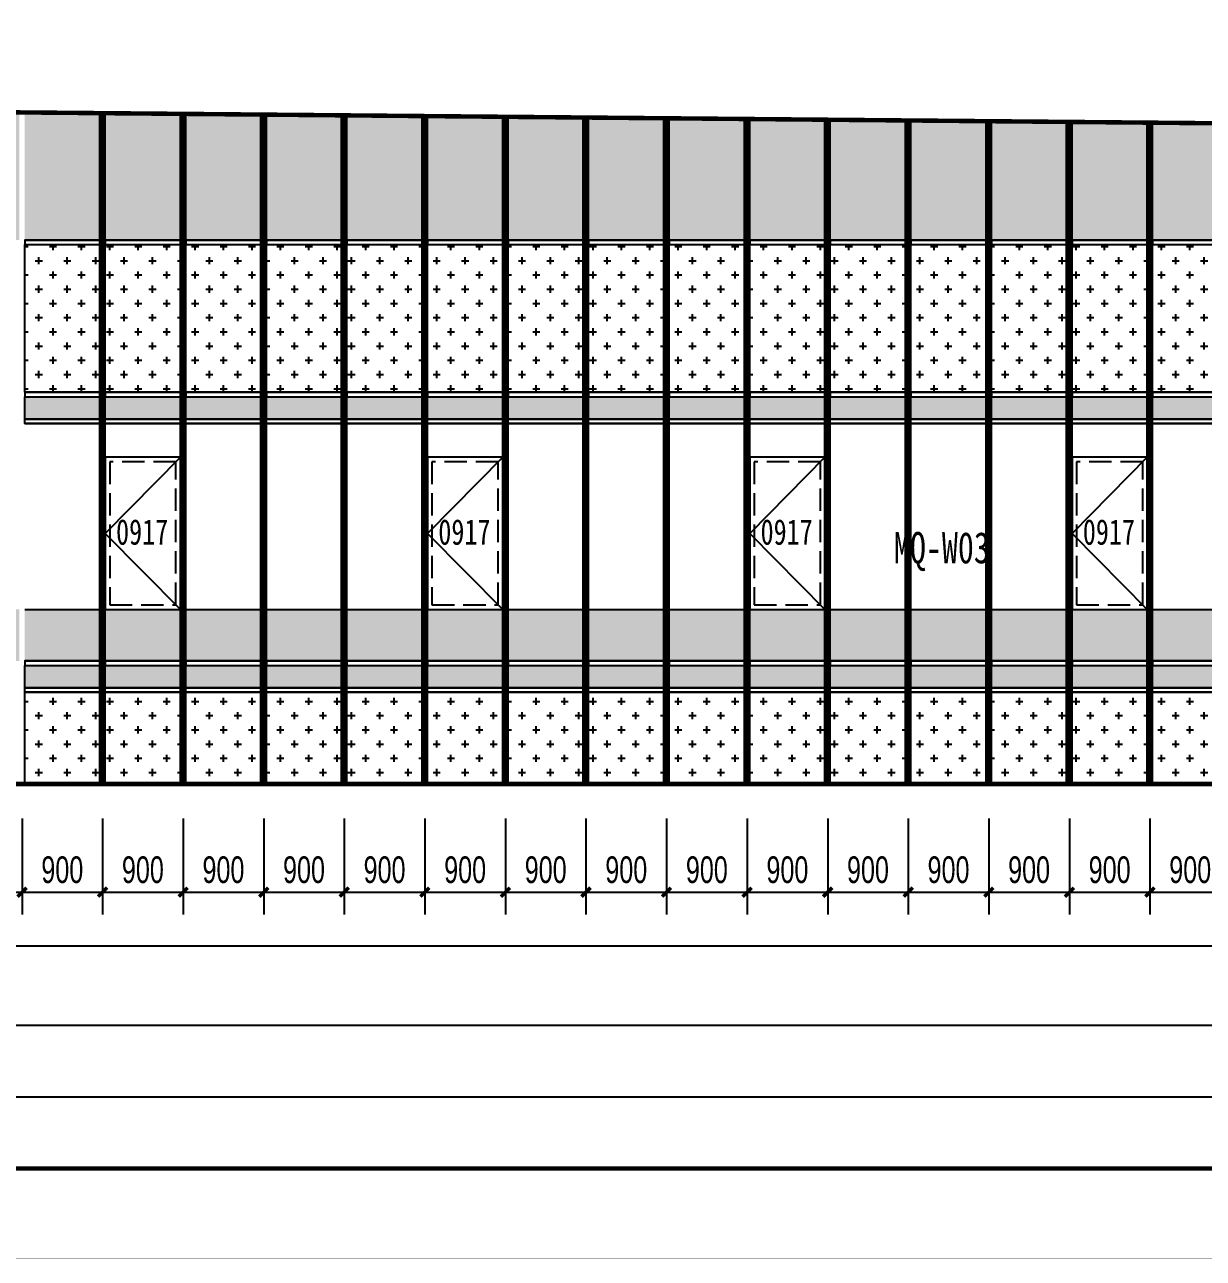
# Model space of a CAD drawing. Extents: x -483182 to 812890, y -390528 to -214858.
# Drawn here: x -384792 to -371626, y -353794 to -340016 of the extents above; entities that cross this region are included whole.
import ezdxf

# ---------------------------------------------------------------- set-up
doc = ezdxf.new("R2010")
doc.units = 0
doc.header["$LTSCALE"] = 1000
doc.header["$MEASUREMENT"] = 0
doc.linetypes.add('DASH', pattern=[0.35, 0.25, -0.1])
for name, color, linetype in [('01-标注_尺寸', 124, 'Continuous'), ('01-标注_符号', 200, 'Continuous'), ('05-填充_156', 156, 'Continuous'), ('05-填充_168', 168, 'Continuous'), ('05-填充_18', 18, 'Continuous'), ('05-填充_天正', 14, 'Continuous'), ('A-0-图名图例', 2, 'Continuous'), ('A-C_幕墙龙骨', 133, 'Continuous'), ('A-C_窗', 140, 'Continuous'), ('E-立面轮廓', 241, 'Continuous')]:
    doc.layers.add(name, color=color, linetype=linetype)
doc.layers.add('04-不打印_辅助线', color=165, linetype='Continuous', plot=False)
doc.styles.add('_TCH_DIM_T3', font='ros.shx', dxfattribs={"width": 0.705882, "bigfont": 'jd.shx'})
doc.styles.get("Standard").update_dxf_attribs({"font": 'STXIHEI_0.TTF', "width": 0.75})
doc.dimstyles.new('_TCH_ARCH&&100', dxfattribs={"dimtxt": 297.5, "dimasz": 100, "dimexe": 250, "dimexo": 300, "dimgap": 100, "dimtad": 1, "dimdec": 0, "dimzin": 0, "dimdsep": 46, "dimtxsty": '_TCH_DIM_T3', "dimblk": 'ARCHTICK', "dimcen": 0.09, "dimclrt": 7, "dimazin": 2, "dimtfac": 1, "dimtdec": 0, "dimtix": 1, "dimtmove": 2, "dimatfit": 3, "dimfxl": 0, "dimtolj": 1, "dimtzin": 0, "dimarcsym": 0})
pattern_1 = [(0, (-32249, 317429.43), (158.75, 158.75), [79.375, -238.125]), (90, (-32209.32, 317389.74), (-158.75, 158.75), [79.375, -238.125])]

# ---------------------------------------------------------------- blocks, each defined once
blk = doc.blocks.new('*U722')
blk.add_lwpolyline([(0, 0), (840, 0), (840, 1700), (0, 1700)], close=True)
blk.add_lwpolyline([(840, 1700), (0, 850), (840, 0)])
at = {"linetype": 'DASH'}
blk.add_lwpolyline([(50, 50), (790, 50), (790, 1650), (50, 1650)], close=True, dxfattribs=at)
at = {"layer": '04-不打印_辅助线', "width": 0.75}
blk.add_text('0917', height=285.4, dxfattribs=at).set_placement((121, 723))
blk = doc.blocks.new('图框-A1')
for points, const_width in [([(0, 0), (841, 0), (841, 594), (0, 594)], 0.05), ([(766, 584), (25, 584), (25, 10), (766, 10)], 0.5)]:
    blk.add_lwpolyline(points, close=True, dxfattribs=dict(const_width=const_width))
blk = doc.blocks.new('yktdujyfkiu36')
at = {"layer": '05-填充_156'}
h = blk.add_hatch(dxfattribs=at)
h.set_pattern_fill('CROSS', color=136, scale=100)
h.set_pattern_definition(pattern_1)
h.paths.add_polyline_path([(0, 5875), (840, 5875), (840, 4225), (0, 4225)])
h = blk.add_hatch(dxfattribs=at)
h.set_pattern_fill('CROSS', color=136, scale=100)
h.set_pattern_definition(pattern_1)
h.paths.add_polyline_path([(0, 875), (840, 875), (840, -150), (0, -150)])
at = {"layer": '05-填充_168'}
h = blk.add_hatch(color=256, dxfattribs=at)
h.dxf.hatch_style = 1
h.paths.add_polyline_path([(0, 4175), (840, 4175), (840, 3925), (0, 3925)])
h = blk.add_hatch(color=256, dxfattribs=at)
h.dxf.hatch_style = 1
h.paths.add_polyline_path([(0, 1175), (840, 1175), (840, 925), (0, 925)])
for points in [[(0, 5925), (840, 5925)], [(0, 5875), (840, 5875)], [(0, 5875), (840, 5875)], [(0, 4225), (840, 4225)], [(0, 4175), (840, 4175)], [(0, 3925), (840, 3925)], [(0, 3875), (840, 3875)], [(0, 1800), (840, 1800)], [(0, 1225), (840, 1225)], [(0, 1175), (840, 1175)], [(0, 925), (840, 925)], [(0, 875), (840, 875)]]:
    blk.add_lwpolyline(points)
for points in [[(0, 5875), (840, 5875), (840, 5925), (0, 5925)], [(0, 5875), (840, 5875), (840, 4225), (0, 4225)], [(0, 4175), (840, 4175), (840, 4225), (0, 4225)], [(0, 4175), (840, 4175), (840, 3925), (0, 3925)], [(840, 3875), (0, 3875), (0, 3925), (840, 3925)], [(0, 1175), (840, 1175), (840, 1225), (0, 1225)], [(0, 1175), (840, 1175), (840, 925), (0, 925)], [(840, 875), (0, 875), (0, 925), (840, 925)], [(0, 875), (840, 875), (840, -150), (0, -150)]]:
    blk.add_lwpolyline(points, close=True)
blk = doc.blocks.new('_ArchTick')
at = {"color": 0, "linetype": 'ByBlock', "const_width": 0.4}
blk.add_lwpolyline([(-0.5, -0.5), (0.5, 0.5)], dxfattribs=at)
blk = doc.blocks.new('*D1100')
at = {"layer": '01-标注_尺寸', "color": 0, "lineweight": -2, "transparency": 16777216}
for p, q in [((-385722, -348881), (-385722, -349955)), ((-384822, -348881), (-384822, -349955)), ((-385722, -349705), (-384822, -349705))]:
    blk.add_line(p, q, dxfattribs=at)
at = {"layer": 'Defpoints', "color": 0, "transparency": 16777216}
for p in [(-385722, -348581), (-384822, -348581), (-384822, -349705)]:
    blk.add_point(p, dxfattribs=at)
at = {"layer": '01-标注_尺寸', "color": 0, "lineweight": -2, "transparency": 16777216, "xscale": 100, "yscale": 100, "zscale": 100, "rotation": 180}
blk.add_blockref('_ArchTick', (-385722, -349705), dxfattribs=at)
at = {"layer": '01-标注_尺寸', "color": 0, "lineweight": -2, "transparency": 16777216, "xscale": 100, "yscale": 100, "zscale": 100}
blk.add_blockref('_ArchTick', (-384822, -349705), dxfattribs=at)
at = {"layer": '01-标注_尺寸', "color": 7, "transparency": 16777216, "insert": (-385272, -349456), "char_height": 297.5, "attachment_point": 5, "style": '_TCH_DIM_T3'}
blk.add_mtext('\\A1;900', dxfattribs=at)
blk = doc.blocks.new('*D1101')
at = {"layer": '01-标注_尺寸', "color": 0, "lineweight": -2, "transparency": 16777216}
for p, q in [((-384822, -348881), (-384822, -349955)), ((-383922, -348881), (-383922, -349955)), ((-384822, -349705), (-383922, -349705))]:
    blk.add_line(p, q, dxfattribs=at)
at = {"layer": 'Defpoints', "color": 0, "transparency": 16777216}
for p in [(-384822, -348581), (-383922, -348581), (-383922, -349705)]:
    blk.add_point(p, dxfattribs=at)
at = {"layer": '01-标注_尺寸', "color": 0, "lineweight": -2, "transparency": 16777216, "xscale": 100, "yscale": 100, "zscale": 100, "rotation": 180}
blk.add_blockref('_ArchTick', (-384822, -349705), dxfattribs=at)
at = {"layer": '01-标注_尺寸', "color": 0, "lineweight": -2, "transparency": 16777216, "xscale": 100, "yscale": 100, "zscale": 100}
blk.add_blockref('_ArchTick', (-383922, -349705), dxfattribs=at)
at = {"layer": '01-标注_尺寸', "color": 7, "transparency": 16777216, "insert": (-384372, -349456), "char_height": 297.5, "attachment_point": 5, "style": '_TCH_DIM_T3'}
blk.add_mtext('\\A1;900', dxfattribs=at)
blk = doc.blocks.new('*D1102')
at = {"layer": '01-标注_尺寸', "color": 0, "lineweight": -2, "transparency": 16777216}
for p, q in [((-383922, -348881), (-383922, -349955)), ((-383022, -348881), (-383022, -349955)), ((-383922, -349705), (-383022, -349705))]:
    blk.add_line(p, q, dxfattribs=at)
at = {"layer": 'Defpoints', "color": 0, "transparency": 16777216}
for p in [(-383922, -348581), (-383022, -348581), (-383022, -349705)]:
    blk.add_point(p, dxfattribs=at)
at = {"layer": '01-标注_尺寸', "color": 0, "lineweight": -2, "transparency": 16777216, "xscale": 100, "yscale": 100, "zscale": 100, "rotation": 180}
blk.add_blockref('_ArchTick', (-383922, -349705), dxfattribs=at)
at = {"layer": '01-标注_尺寸', "color": 0, "lineweight": -2, "transparency": 16777216, "xscale": 100, "yscale": 100, "zscale": 100}
blk.add_blockref('_ArchTick', (-383022, -349705), dxfattribs=at)
at = {"layer": '01-标注_尺寸', "color": 7, "transparency": 16777216, "insert": (-383472, -349456), "char_height": 297.5, "attachment_point": 5, "style": '_TCH_DIM_T3'}
blk.add_mtext('\\A1;900', dxfattribs=at)
blk = doc.blocks.new('*D1103')
at = {"layer": '01-标注_尺寸', "color": 0, "lineweight": -2, "transparency": 16777216}
for p, q in [((-383022, -348881), (-383022, -349955)), ((-382122, -348881), (-382122, -349955)), ((-383022, -349705), (-382122, -349705))]:
    blk.add_line(p, q, dxfattribs=at)
at = {"layer": 'Defpoints', "color": 0, "transparency": 16777216}
for p in [(-383022, -348581), (-382122, -348581), (-382122, -349705)]:
    blk.add_point(p, dxfattribs=at)
at = {"layer": '01-标注_尺寸', "color": 0, "lineweight": -2, "transparency": 16777216, "xscale": 100, "yscale": 100, "zscale": 100, "rotation": 180}
blk.add_blockref('_ArchTick', (-383022, -349705), dxfattribs=at)
at = {"layer": '01-标注_尺寸', "color": 0, "lineweight": -2, "transparency": 16777216, "xscale": 100, "yscale": 100, "zscale": 100}
blk.add_blockref('_ArchTick', (-382122, -349705), dxfattribs=at)
at = {"layer": '01-标注_尺寸', "color": 7, "transparency": 16777216, "insert": (-382572, -349456), "char_height": 297.5, "attachment_point": 5, "style": '_TCH_DIM_T3'}
blk.add_mtext('\\A1;900', dxfattribs=at)
blk = doc.blocks.new('*D1104')
at = {"layer": '01-标注_尺寸', "color": 0, "lineweight": -2, "transparency": 16777216}
for p, q in [((-382122, -348881), (-382122, -349955)), ((-381222, -348881), (-381222, -349955)), ((-382122, -349705), (-381222, -349705))]:
    blk.add_line(p, q, dxfattribs=at)
at = {"layer": 'Defpoints', "color": 0, "transparency": 16777216}
for p in [(-382122, -348581), (-381222, -348581), (-381222, -349705)]:
    blk.add_point(p, dxfattribs=at)
at = {"layer": '01-标注_尺寸', "color": 0, "lineweight": -2, "transparency": 16777216, "xscale": 100, "yscale": 100, "zscale": 100, "rotation": 180}
blk.add_blockref('_ArchTick', (-382122, -349705), dxfattribs=at)
at = {"layer": '01-标注_尺寸', "color": 0, "lineweight": -2, "transparency": 16777216, "xscale": 100, "yscale": 100, "zscale": 100}
blk.add_blockref('_ArchTick', (-381222, -349705), dxfattribs=at)
at = {"layer": '01-标注_尺寸', "color": 7, "transparency": 16777216, "insert": (-381672, -349456), "char_height": 297.5, "attachment_point": 5, "style": '_TCH_DIM_T3'}
blk.add_mtext('\\A1;900', dxfattribs=at)
blk = doc.blocks.new('*D1105')
at = {"layer": '01-标注_尺寸', "color": 0, "lineweight": -2, "transparency": 16777216}
for p, q in [((-381222, -348881), (-381222, -349955)), ((-380322, -348881), (-380322, -349955)), ((-381222, -349705), (-380322, -349705))]:
    blk.add_line(p, q, dxfattribs=at)
at = {"layer": 'Defpoints', "color": 0, "transparency": 16777216}
for p in [(-381222, -348581), (-380322, -348581), (-380322, -349705)]:
    blk.add_point(p, dxfattribs=at)
at = {"layer": '01-标注_尺寸', "color": 0, "lineweight": -2, "transparency": 16777216, "xscale": 100, "yscale": 100, "zscale": 100, "rotation": 180}
blk.add_blockref('_ArchTick', (-381222, -349705), dxfattribs=at)
at = {"layer": '01-标注_尺寸', "color": 0, "lineweight": -2, "transparency": 16777216, "xscale": 100, "yscale": 100, "zscale": 100}
blk.add_blockref('_ArchTick', (-380322, -349705), dxfattribs=at)
at = {"layer": '01-标注_尺寸', "color": 7, "transparency": 16777216, "insert": (-380772, -349456), "char_height": 297.5, "attachment_point": 5, "style": '_TCH_DIM_T3'}
blk.add_mtext('\\A1;900', dxfattribs=at)
blk = doc.blocks.new('*D1106')
at = {"layer": '01-标注_尺寸', "color": 0, "lineweight": -2, "transparency": 16777216}
for p, q in [((-380322, -348881), (-380322, -349955)), ((-379422, -348881), (-379422, -349955)), ((-380322, -349705), (-379422, -349705))]:
    blk.add_line(p, q, dxfattribs=at)
at = {"layer": 'Defpoints', "color": 0, "transparency": 16777216}
for p in [(-380322, -348581), (-379422, -348581), (-379422, -349705)]:
    blk.add_point(p, dxfattribs=at)
at = {"layer": '01-标注_尺寸', "color": 0, "lineweight": -2, "transparency": 16777216, "xscale": 100, "yscale": 100, "zscale": 100, "rotation": 180}
blk.add_blockref('_ArchTick', (-380322, -349705), dxfattribs=at)
at = {"layer": '01-标注_尺寸', "color": 0, "lineweight": -2, "transparency": 16777216, "xscale": 100, "yscale": 100, "zscale": 100}
blk.add_blockref('_ArchTick', (-379422, -349705), dxfattribs=at)
at = {"layer": '01-标注_尺寸', "color": 7, "transparency": 16777216, "insert": (-379872, -349456), "char_height": 297.5, "attachment_point": 5, "style": '_TCH_DIM_T3'}
blk.add_mtext('\\A1;900', dxfattribs=at)
blk = doc.blocks.new('*D1107')
at = {"layer": '01-标注_尺寸', "color": 0, "lineweight": -2, "transparency": 16777216}
for p, q in [((-379422, -348881), (-379422, -349955)), ((-378522, -348881), (-378522, -349955)), ((-379422, -349705), (-378522, -349705))]:
    blk.add_line(p, q, dxfattribs=at)
at = {"layer": 'Defpoints', "color": 0, "transparency": 16777216}
for p in [(-379422, -348581), (-378522, -348581), (-378522, -349705)]:
    blk.add_point(p, dxfattribs=at)
at = {"layer": '01-标注_尺寸', "color": 0, "lineweight": -2, "transparency": 16777216, "xscale": 100, "yscale": 100, "zscale": 100, "rotation": 180}
blk.add_blockref('_ArchTick', (-379422, -349705), dxfattribs=at)
at = {"layer": '01-标注_尺寸', "color": 0, "lineweight": -2, "transparency": 16777216, "xscale": 100, "yscale": 100, "zscale": 100}
blk.add_blockref('_ArchTick', (-378522, -349705), dxfattribs=at)
at = {"layer": '01-标注_尺寸', "color": 7, "transparency": 16777216, "insert": (-378972, -349456), "char_height": 297.5, "attachment_point": 5, "style": '_TCH_DIM_T3'}
blk.add_mtext('\\A1;900', dxfattribs=at)
blk = doc.blocks.new('*D1108')
at = {"layer": '01-标注_尺寸', "color": 0, "lineweight": -2, "transparency": 16777216}
for p, q in [((-378522, -348881), (-378522, -349955)), ((-377622, -348881), (-377622, -349955)), ((-378522, -349705), (-377622, -349705))]:
    blk.add_line(p, q, dxfattribs=at)
at = {"layer": 'Defpoints', "color": 0, "transparency": 16777216}
for p in [(-378522, -348581), (-377622, -348581), (-377622, -349705)]:
    blk.add_point(p, dxfattribs=at)
at = {"layer": '01-标注_尺寸', "color": 0, "lineweight": -2, "transparency": 16777216, "xscale": 100, "yscale": 100, "zscale": 100, "rotation": 180}
blk.add_blockref('_ArchTick', (-378522, -349705), dxfattribs=at)
at = {"layer": '01-标注_尺寸', "color": 0, "lineweight": -2, "transparency": 16777216, "xscale": 100, "yscale": 100, "zscale": 100}
blk.add_blockref('_ArchTick', (-377622, -349705), dxfattribs=at)
at = {"layer": '01-标注_尺寸', "color": 7, "transparency": 16777216, "insert": (-378072, -349456), "char_height": 297.5, "attachment_point": 5, "style": '_TCH_DIM_T3'}
blk.add_mtext('\\A1;900', dxfattribs=at)
blk = doc.blocks.new('*D1109')
at = {"layer": '01-标注_尺寸', "color": 0, "lineweight": -2, "transparency": 16777216}
for p, q in [((-377622, -348881), (-377622, -349955)), ((-376722, -348881), (-376722, -349955)), ((-377622, -349705), (-376722, -349705))]:
    blk.add_line(p, q, dxfattribs=at)
at = {"layer": 'Defpoints', "color": 0, "transparency": 16777216}
for p in [(-377622, -348581), (-376722, -348581), (-376722, -349705)]:
    blk.add_point(p, dxfattribs=at)
at = {"layer": '01-标注_尺寸', "color": 0, "lineweight": -2, "transparency": 16777216, "xscale": 100, "yscale": 100, "zscale": 100, "rotation": 180}
blk.add_blockref('_ArchTick', (-377622, -349705), dxfattribs=at)
at = {"layer": '01-标注_尺寸', "color": 0, "lineweight": -2, "transparency": 16777216, "xscale": 100, "yscale": 100, "zscale": 100}
blk.add_blockref('_ArchTick', (-376722, -349705), dxfattribs=at)
at = {"layer": '01-标注_尺寸', "color": 7, "transparency": 16777216, "insert": (-377172, -349456), "char_height": 297.5, "attachment_point": 5, "style": '_TCH_DIM_T3'}
blk.add_mtext('\\A1;900', dxfattribs=at)
blk = doc.blocks.new('*D1110')
at = {"layer": '01-标注_尺寸', "color": 0, "lineweight": -2, "transparency": 16777216}
for p, q in [((-376722, -348881), (-376722, -349955)), ((-375822, -348881), (-375822, -349955)), ((-376722, -349705), (-375822, -349705))]:
    blk.add_line(p, q, dxfattribs=at)
at = {"layer": 'Defpoints', "color": 0, "transparency": 16777216}
for p in [(-376722, -348581), (-375822, -348581), (-375822, -349705)]:
    blk.add_point(p, dxfattribs=at)
at = {"layer": '01-标注_尺寸', "color": 0, "lineweight": -2, "transparency": 16777216, "xscale": 100, "yscale": 100, "zscale": 100, "rotation": 180}
blk.add_blockref('_ArchTick', (-376722, -349705), dxfattribs=at)
at = {"layer": '01-标注_尺寸', "color": 0, "lineweight": -2, "transparency": 16777216, "xscale": 100, "yscale": 100, "zscale": 100}
blk.add_blockref('_ArchTick', (-375822, -349705), dxfattribs=at)
at = {"layer": '01-标注_尺寸', "color": 7, "transparency": 16777216, "insert": (-376272, -349456), "char_height": 297.5, "attachment_point": 5, "style": '_TCH_DIM_T3'}
blk.add_mtext('\\A1;900', dxfattribs=at)
blk = doc.blocks.new('*D1111')
at = {"layer": '01-标注_尺寸', "color": 0, "lineweight": -2, "transparency": 16777216}
for p, q in [((-375822, -348881), (-375822, -349955)), ((-374922, -348881), (-374922, -349955)), ((-375822, -349705), (-374922, -349705))]:
    blk.add_line(p, q, dxfattribs=at)
at = {"layer": 'Defpoints', "color": 0, "transparency": 16777216}
for p in [(-375822, -348581), (-374922, -348581), (-374922, -349705)]:
    blk.add_point(p, dxfattribs=at)
at = {"layer": '01-标注_尺寸', "color": 0, "lineweight": -2, "transparency": 16777216, "xscale": 100, "yscale": 100, "zscale": 100, "rotation": 180}
blk.add_blockref('_ArchTick', (-375822, -349705), dxfattribs=at)
at = {"layer": '01-标注_尺寸', "color": 0, "lineweight": -2, "transparency": 16777216, "xscale": 100, "yscale": 100, "zscale": 100}
blk.add_blockref('_ArchTick', (-374922, -349705), dxfattribs=at)
at = {"layer": '01-标注_尺寸', "color": 7, "transparency": 16777216, "insert": (-375372, -349456), "char_height": 297.5, "attachment_point": 5, "style": '_TCH_DIM_T3'}
blk.add_mtext('\\A1;900', dxfattribs=at)
blk = doc.blocks.new('*D1112')
at = {"layer": '01-标注_尺寸', "color": 0, "lineweight": -2, "transparency": 16777216}
for p, q in [((-374922, -348881), (-374922, -349955)), ((-374022, -348881), (-374022, -349955)), ((-374922, -349705), (-374022, -349705))]:
    blk.add_line(p, q, dxfattribs=at)
at = {"layer": 'Defpoints', "color": 0, "transparency": 16777216}
for p in [(-374922, -348581), (-374022, -348581), (-374022, -349705)]:
    blk.add_point(p, dxfattribs=at)
at = {"layer": '01-标注_尺寸', "color": 0, "lineweight": -2, "transparency": 16777216, "xscale": 100, "yscale": 100, "zscale": 100, "rotation": 180}
blk.add_blockref('_ArchTick', (-374922, -349705), dxfattribs=at)
at = {"layer": '01-标注_尺寸', "color": 0, "lineweight": -2, "transparency": 16777216, "xscale": 100, "yscale": 100, "zscale": 100}
blk.add_blockref('_ArchTick', (-374022, -349705), dxfattribs=at)
at = {"layer": '01-标注_尺寸', "color": 7, "transparency": 16777216, "insert": (-374472, -349456), "char_height": 297.5, "attachment_point": 5, "style": '_TCH_DIM_T3'}
blk.add_mtext('\\A1;900', dxfattribs=at)
blk = doc.blocks.new('*D1113')
at = {"layer": '01-标注_尺寸', "color": 0, "lineweight": -2, "transparency": 16777216}
for p, q in [((-374022, -348881), (-374022, -349955)), ((-373122, -348881), (-373122, -349955)), ((-374022, -349705), (-373122, -349705))]:
    blk.add_line(p, q, dxfattribs=at)
at = {"layer": 'Defpoints', "color": 0, "transparency": 16777216}
for p in [(-374022, -348581), (-373122, -348581), (-373122, -349705)]:
    blk.add_point(p, dxfattribs=at)
at = {"layer": '01-标注_尺寸', "color": 0, "lineweight": -2, "transparency": 16777216, "xscale": 100, "yscale": 100, "zscale": 100, "rotation": 180}
blk.add_blockref('_ArchTick', (-374022, -349705), dxfattribs=at)
at = {"layer": '01-标注_尺寸', "color": 0, "lineweight": -2, "transparency": 16777216, "xscale": 100, "yscale": 100, "zscale": 100}
blk.add_blockref('_ArchTick', (-373122, -349705), dxfattribs=at)
at = {"layer": '01-标注_尺寸', "color": 7, "transparency": 16777216, "insert": (-373572, -349456), "char_height": 297.5, "attachment_point": 5, "style": '_TCH_DIM_T3'}
blk.add_mtext('\\A1;900', dxfattribs=at)
blk = doc.blocks.new('*D1114')
at = {"layer": '01-标注_尺寸', "color": 0, "lineweight": -2, "transparency": 16777216}
for p, q in [((-373122, -348881), (-373122, -349955)), ((-372222, -348881), (-372222, -349955)), ((-373122, -349705), (-372222, -349705))]:
    blk.add_line(p, q, dxfattribs=at)
at = {"layer": 'Defpoints', "color": 0, "transparency": 16777216}
for p in [(-373122, -348581), (-372222, -348581), (-372222, -349705)]:
    blk.add_point(p, dxfattribs=at)
at = {"layer": '01-标注_尺寸', "color": 0, "lineweight": -2, "transparency": 16777216, "xscale": 100, "yscale": 100, "zscale": 100, "rotation": 180}
blk.add_blockref('_ArchTick', (-373122, -349705), dxfattribs=at)
at = {"layer": '01-标注_尺寸', "color": 0, "lineweight": -2, "transparency": 16777216, "xscale": 100, "yscale": 100, "zscale": 100}
blk.add_blockref('_ArchTick', (-372222, -349705), dxfattribs=at)
at = {"layer": '01-标注_尺寸', "color": 7, "transparency": 16777216, "insert": (-372672, -349456), "char_height": 297.5, "attachment_point": 5, "style": '_TCH_DIM_T3'}
blk.add_mtext('\\A1;900', dxfattribs=at)
blk = doc.blocks.new('*D1115')
at = {"layer": '01-标注_尺寸', "color": 0, "lineweight": -2, "transparency": 16777216}
for p, q in [((-372222, -348881), (-372222, -349955)), ((-371322, -348881), (-371322, -349955)), ((-372222, -349705), (-371322, -349705))]:
    blk.add_line(p, q, dxfattribs=at)
at = {"layer": 'Defpoints', "color": 0, "transparency": 16777216}
for p in [(-372222, -348581), (-371322, -348581), (-371322, -349705)]:
    blk.add_point(p, dxfattribs=at)
at = {"layer": '01-标注_尺寸', "color": 0, "lineweight": -2, "transparency": 16777216, "xscale": 100, "yscale": 100, "zscale": 100, "rotation": 180}
blk.add_blockref('_ArchTick', (-372222, -349705), dxfattribs=at)
at = {"layer": '01-标注_尺寸', "color": 0, "lineweight": -2, "transparency": 16777216, "xscale": 100, "yscale": 100, "zscale": 100}
blk.add_blockref('_ArchTick', (-371322, -349705), dxfattribs=at)
at = {"layer": '01-标注_尺寸', "color": 7, "transparency": 16777216, "insert": (-371772, -349456), "char_height": 297.5, "attachment_point": 5, "style": '_TCH_DIM_T3'}
blk.add_mtext('\\A1;900', dxfattribs=at)
blk = doc.blocks.new('*D1157')
at = {"layer": '01-标注_尺寸', "color": 0, "lineweight": -2, "transparency": 16777216}
for p, q in [((-390200, -349229), (-390200, -350555)), ((-346141, -349229), (-346141, -350555)), ((-390200, -350305), (-346141, -350305))]:
    blk.add_line(p, q, dxfattribs=at)
at = {"layer": 'Defpoints', "color": 0, "transparency": 16777216}
for p in [(-390200, -348929), (-346141, -348929), (-346141, -350305)]:
    blk.add_point(p, dxfattribs=at)
at = {"layer": '01-标注_尺寸', "color": 0, "lineweight": -2, "transparency": 16777216, "xscale": 100, "yscale": 100, "zscale": 100, "rotation": 180}
blk.add_blockref('_ArchTick', (-390200, -350305), dxfattribs=at)
at = {"layer": '01-标注_尺寸', "color": 0, "lineweight": -2, "transparency": 16777216, "xscale": 100, "yscale": 100, "zscale": 100}
blk.add_blockref('_ArchTick', (-346141, -350305), dxfattribs=at)
at = {"layer": '01-标注_尺寸', "color": 7, "transparency": 16777216, "insert": (-368170, -350056), "char_height": 297.5, "attachment_point": 5, "style": '_TCH_DIM_T3'}
blk.add_mtext('\\A1;44059', dxfattribs=at)

msp = doc.modelspace()

# ---------------------------------------------------------------- hatches: boundary and pattern name
at = {"layer": '05-填充_天正'}
h = msp.add_hatch(dxfattribs=at)
h.set_pattern_fill('AR-CONC', color=256, scale=200)
h.set_pattern_definition([(50, (0, 0), (364.36934, -31.87817), [38.1, -419.1]), (355, (0, 0), (-70.48565, 382.11329), [30.48, -335.28]), (100.451, (30.36, -2.66), (293.885, 350.23338), [32.38, -356.18]), (46.1842, (0, 101.6), (542.1581, -84.08466), [57.15, -628.65]), (96.6356, (45.2, 94.6), (474.80847, 494.8511), [48.57, -534.27]), (351.184, (0, 101.6), (474.8092, 494.85024), [45.72, -502.92]), (21, (50.8, 76.2), (303.22976, -204.53104), [38.1, -419.1]), (326, (50.8, 76.2), (123.60406, 368.37593), [30.48, -335.28]), (71.4514, (76.07, 59.16), (426.83298, 163.84572), [32.38, -356.18]), (37.5, (0, 0), (6.177207, 169.110078), [0, -331.216, 0, -340.36, 0, -336.55]), (7.5, (0, 0), (133.639325, 200.36115), [0, -194.056, 0, -323.596, 0, -128.27]), (327.5, (-113.28, 0), (271.18119, -11.457488), [0, -127, 0, -396.24, 0, -525.78]), (317.5, (-164.08, 0), (296.25836, 50.85298), [0, -165.1, 0, -263.144, 0, -373.38])])
h.paths.add_polyline_path([(-389352.5, -342422.4), (-389352.5, -340955.1), (-390199.9, -340947.4), (-390199.9, -342422.4)])
h.paths.add_polyline_path([(-388452.5, -342422.4), (-388452.5, -340963.3), (-389292.5, -340955.7), (-389292.5, -342422.4)])
h.paths.add_polyline_path([(-387552.5, -342422.4), (-387552.5, -340971.5), (-388392.5, -340963.8), (-388392.5, -342422.4)])
h.paths.add_polyline_path([(-386652.5, -342422.4), (-386652.5, -340979.6), (-387492.5, -340972), (-387492.5, -342422.4)])
h.paths.add_polyline_path([(-386592.5, -342422.4), (-385752.5, -342422.4), (-385752.5, -340987.8), (-386592.5, -340980.2)])
h.paths.add_polyline_path([(-384852.5, -342422.4), (-384852.5, -340996), (-385692.5, -340988.4), (-385692.5, -342422.4)])
h.paths.add_polyline_path([(-383952.5, -342422.4), (-383952.5, -341004.1), (-384792.5, -340996.5), (-384792.5, -342422.4)])
h.paths.add_polyline_path([(-383052.5, -342422.4), (-383052.5, -341012.3), (-383892.5, -341004.7), (-383892.5, -342422.4)])
h.paths.add_polyline_path([(-382152.5, -342422.4), (-382152.5, -341020.5), (-382992.5, -341012.9), (-382992.5, -342422.4)])
h.paths.add_polyline_path([(-381252.5, -342422.4), (-381252.5, -341028.7), (-382092.5, -341021), (-382092.5, -342422.4)])
h.paths.add_polyline_path([(-380352.5, -342422.4), (-380352.5, -341036.8), (-381192.5, -341029.2), (-381192.5, -342422.4)])
h.paths.add_polyline_path([(-379452.5, -342422.4), (-379452.5, -341045), (-380292.5, -341037.4), (-380292.5, -342422.4)])
h.paths.add_polyline_path([(-378552.5, -342422.4), (-378552.5, -341053.2), (-379392.5, -341045.5), (-379392.5, -342422.4)])
h.paths.add_polyline_path([(-377652.5, -342422.4), (-377652.5, -341061.3), (-378492.5, -341053.7), (-378492.5, -342422.4)])
h.paths.add_polyline_path([(-376752.5, -342422.4), (-376752.5, -341069.5), (-377592.5, -341061.9), (-377592.5, -342422.4)])
h.paths.add_polyline_path([(-375852.5, -342422.4), (-375852.5, -341077.7), (-376692.5, -341070.1), (-376692.5, -342422.4)])
h.paths.add_polyline_path([(-374952.5, -342422.4), (-374952.5, -341085.9), (-375792.5, -341078.2), (-375792.5, -342422.4)])
h.paths.add_polyline_path([(-374052.5, -342422.4), (-374052.5, -341094), (-374892.5, -341086.4), (-374892.5, -342422.4)])
h.paths.add_polyline_path([(-373152.5, -342422.4), (-373152.5, -341102.2), (-373992.5, -341094.6), (-373992.5, -342422.4)])
h.paths.add_polyline_path([(-372252.5, -342422.4), (-372252.5, -341110.4), (-373092.5, -341102.7), (-373092.5, -342422.4)])
h.paths.add_polyline_path([(-371352.5, -342422.4), (-371352.5, -341118.5), (-372192.5, -341110.9), (-372192.5, -342422.4)])
h.paths.add_polyline_path([(-370452.5, -342422.4), (-370452.5, -341126.7), (-371292.5, -341119.1), (-371292.5, -342422.4)])
h.paths.add_polyline_path([(-369552.5, -342422.4), (-369552.5, -341134.9), (-370392.5, -341127.3), (-370392.5, -342422.4)])
h.paths.add_polyline_path([(-368652.5, -342422.4), (-368652.5, -341143.1), (-369492.5, -341135.4), (-369492.5, -342422.4)])
h.paths.add_polyline_path([(-367752.5, -341151.2), (-368592.5, -341143.6), (-368592.5, -342422.4), (-367752.5, -342422.4)])
h.paths.add_polyline_path([(-366852.5, -341159.4), (-367692.5, -341151.8), (-367692.5, -342422.4), (-366852.5, -342422.4)])
h.paths.add_polyline_path([(-365952.5, -342422.4), (-365952.5, -341167.6), (-366792.5, -341159.9), (-366792.5, -342422.4)])
h.paths.add_polyline_path([(-365052.5, -342422.4), (-365052.5, -341175.7), (-365892.5, -341168.1), (-365892.5, -342422.4)])
h.paths.add_polyline_path([(-364152.5, -342422.4), (-364152.5, -341183.9), (-364992.5, -341176.3), (-364992.5, -342422.4)])
h.paths.add_polyline_path([(-363252.5, -342422.4), (-363252.5, -341192.1), (-364092.5, -341184.5), (-364092.5, -342422.4)])
h.paths.add_polyline_path([(-362352.5, -342422.4), (-362352.5, -341200.2), (-363192.5, -341192.6), (-363192.5, -342422.4)])
h.paths.add_polyline_path([(-361452.5, -342422.4), (-361452.5, -341208.4), (-362292.5, -341200.8), (-362292.5, -342422.4)])
h.paths.add_polyline_path([(-360552.5, -342422.4), (-360552.5, -341216.6), (-361392.5, -341209), (-361392.5, -342422.4)])
h.paths.add_polyline_path([(-359652.5, -342422.4), (-359652.5, -341224.8), (-360492.5, -341217.1), (-360492.5, -342422.4)])
h.paths.add_polyline_path([(-358752.5, -342422.4), (-358752.5, -341232.9), (-359592.5, -341225.3), (-359592.5, -342422.4)])
h.paths.add_polyline_path([(-357852.5, -342422.4), (-357852.5, -341241.1), (-358692.5, -341233.5), (-358692.5, -342422.4)])
h.paths.add_polyline_path([(-356952.5, -341249.3), (-357792.5, -341241.6), (-357792.5, -342422.4), (-356952.5, -342422.4)])
h.paths.add_polyline_path([(-356052.5, -342422.4), (-356052.5, -341257.4), (-356892.5, -341249.8), (-356892.5, -342422.4)])
h.paths.add_polyline_path([(-355152.5, -342422.4), (-355152.5, -341265.6), (-355992.5, -341258), (-355992.5, -342422.4)])
h.paths.add_polyline_path([(-354252.5, -342422.4), (-354252.5, -341273.8), (-355092.5, -341266.2), (-355092.5, -342422.4)])
h.paths.add_polyline_path([(-353352.5, -342422.4), (-353352.5, -341282), (-354192.5, -341274.3), (-354192.5, -342422.4)])
h.paths.add_polyline_path([(-352452.5, -342422.4), (-352452.5, -341290.1), (-353292.5, -341282.5), (-353292.5, -342422.4)])
h.paths.add_polyline_path([(-351552.5, -342422.4), (-351552.5, -341298.3), (-352392.5, -341290.7), (-352392.5, -342422.4)])
h.paths.add_polyline_path([(-350652.5, -342422.4), (-350652.5, -341306.5), (-351492.5, -341298.8), (-351492.5, -342422.4)])
h.paths.add_polyline_path([(-349752.5, -342422.4), (-349752.5, -341314.6), (-350592.5, -341307), (-350592.5, -342422.4)])
h.paths.add_polyline_path([(-348852.5, -342422.4), (-348852.5, -341322.8), (-349692.5, -341315.2), (-349692.5, -342422.4)])
h.paths.add_polyline_path([(-347952.5, -342422.4), (-347952.5, -341331), (-348792.5, -341323.4), (-348792.5, -342422.4)])
h.paths.add_polyline_path([(-347052.5, -342422.4), (-347052.5, -341339.2), (-347892.5, -341331.5), (-347892.5, -342422.4)])
h.paths.add_polyline_path([(-346140.9, -342422.4), (-346140.9, -341347.4), (-346992.5, -341339.7), (-346992.5, -342422.4)])
h = msp.add_hatch(dxfattribs=at)
h.set_pattern_fill('AR-CONC', color=256, scale=200)
h.set_pattern_definition([(50, (312141, -30918), (364.36934, -31.87817), [38.1, -419.1]), (355, (312141, -30918), (-70.48565, 382.11329), [30.48, -335.28]), (100.451, (312171.36, -30920.66), (293.885, 350.23338), [32.38, -356.18]), (46.1842, (312141, -30816.4), (542.15808, -84.08466), [57.15, -628.65]), (96.6356, (312186.2, -30823.4), (474.80847, 494.8511), [48.57, -534.27]), (351.184, (312141, -30816.4), (474.8092, 494.85024), [45.72, -502.92]), (21, (312191.8, -30841.8), (303.22976, -204.53104), [38.1, -419.1]), (326, (312191.8, -30841.8), (123.60406, 368.37593), [30.48, -335.28]), (71.4514, (312217.07, -30858.84), (426.83298, 163.84572), [32.38, -356.18]), (37.5, (312141, -30918), (6.177207, 169.110078), [0, -331.216, 0, -340.36, 0, -336.55]), (7.5, (312141, -30918), (133.639325, 200.36115), [0, -194.056, 0, -323.596, 0, -128.27]), (327.5, (312027.72, -30918), (271.18119, -11.457488), [0, -127, 0, -396.24, 0, -525.78]), (317.5, (311976.92, -30918), (296.25836, 50.85298), [0, -165.1, 0, -263.144, 0, -373.38])])
h.paths.add_polyline_path([(-346140.9, -346547.4), (-346992.5, -346547.4), (-346992.5, -347122.4), (-346140.9, -347122.4)])
h.paths.add_polyline_path([(-347052.5, -346547.4), (-347892.5, -346547.4), (-347892.5, -347122.4), (-347052.5, -347122.4)])
h.paths.add_polyline_path([(-347952.5, -346547.4), (-348792.5, -346547.4), (-348792.5, -347122.4), (-347952.5, -347122.4)])
h.paths.add_polyline_path([(-348852.5, -346547.4), (-349692.5, -346547.4), (-349692.5, -347122.4), (-348852.5, -347122.4)])
h.paths.add_polyline_path([(-349752.5, -346547.4), (-350592.5, -346547.4), (-350592.5, -347122.4), (-349752.5, -347122.4)])
h.paths.add_polyline_path([(-350652.5, -346547.4), (-351492.5, -346547.4), (-351492.5, -347122.4), (-350652.5, -347122.4)])
h.paths.add_polyline_path([(-351552.5, -346547.4), (-352392.5, -346547.4), (-352392.5, -347122.4), (-351552.5, -347122.4)])
h.paths.add_polyline_path([(-352452.5, -346547.4), (-353292.5, -346547.4), (-353292.5, -347122.4), (-352452.5, -347122.4)])
h.paths.add_polyline_path([(-353352.5, -346547.4), (-354192.5, -346547.4), (-354192.5, -347122.4), (-353352.5, -347122.4)])
h.paths.add_polyline_path([(-354252.5, -346547.4), (-355092.5, -346547.4), (-355092.5, -347122.4), (-354252.5, -347122.4)])
h.paths.add_polyline_path([(-355152.5, -346547.4), (-355992.5, -346547.4), (-355992.5, -347122.4), (-355152.5, -347122.4)])
h.paths.add_polyline_path([(-356052.5, -346547.4), (-356892.5, -346547.4), (-356892.5, -347122.4), (-356052.5, -347122.4)])
h.paths.add_polyline_path([(-356952.5, -346547.4), (-357792.5, -346547.4), (-357792.5, -347122.4), (-356952.5, -347122.4)])
h.paths.add_polyline_path([(-357852.5, -346547.4), (-358692.5, -346547.4), (-358692.5, -347122.4), (-357852.5, -347122.4)])
h.paths.add_polyline_path([(-358752.5, -346547.4), (-359592.5, -346547.4), (-359592.5, -347122.4), (-358752.5, -347122.4)])
h.paths.add_polyline_path([(-359652.5, -346547.4), (-360492.5, -346547.4), (-360492.5, -347122.4), (-359652.5, -347122.4)])
h.paths.add_polyline_path([(-360552.5, -346547.4), (-361392.5, -346547.4), (-361392.5, -347122.4), (-360552.5, -347122.4)])
h.paths.add_polyline_path([(-361452.5, -346547.4), (-362292.5, -346547.4), (-362292.5, -347122.4), (-361452.5, -347122.4)])
h.paths.add_polyline_path([(-362352.5, -346547.4), (-363192.5, -346547.4), (-363192.5, -347122.4), (-362352.5, -347122.4)])
h.paths.add_polyline_path([(-363252.5, -346547.4), (-364092.5, -346547.4), (-364092.5, -347122.4), (-363252.5, -347122.4)])
h.paths.add_polyline_path([(-364152.5, -346547.4), (-364992.5, -346547.4), (-364992.5, -347122.4), (-364152.5, -347122.4)])
h.paths.add_polyline_path([(-365052.5, -346547.4), (-365892.5, -346547.4), (-365892.5, -347122.4), (-365052.5, -347122.4)])
h.paths.add_polyline_path([(-365952.5, -346547.4), (-366792.5, -346547.4), (-366792.5, -347122.4), (-365952.5, -347122.4)])
h.paths.add_polyline_path([(-366852.5, -346547.4), (-367692.5, -346547.4), (-367692.5, -347122.4), (-366852.5, -347122.4)])
h.paths.add_polyline_path([(-367752.5, -346547.4), (-368592.5, -346547.4), (-368592.5, -347122.4), (-367752.5, -347122.4)])
h.paths.add_polyline_path([(-368652.5, -346547.4), (-369492.5, -346547.4), (-369492.5, -347122.4), (-368652.5, -347122.4)])
h.paths.add_polyline_path([(-369552.5, -346547.4), (-370392.5, -346547.4), (-370392.5, -347122.4), (-369552.5, -347122.4)])
h.paths.add_polyline_path([(-370452.5, -346547.4), (-371292.5, -346547.4), (-371292.5, -347122.4), (-370452.5, -347122.4)])
h.paths.add_polyline_path([(-371352.5, -346547.4), (-372192.5, -346547.4), (-372192.5, -347122.4), (-371352.5, -347122.4)])
h.paths.add_polyline_path([(-372252.5, -346547.4), (-373092.5, -346547.4), (-373092.5, -347122.4), (-372252.5, -347122.4)])
h.paths.add_polyline_path([(-373992.5, -346547.4), (-373152.5, -346547.4), (-373152.5, -347122.4), (-373992.5, -347122.4)])
h.paths.add_polyline_path([(-374052.5, -346547.4), (-374892.5, -346547.4), (-374892.5, -347122.4), (-374052.5, -347122.4)])
h.paths.add_polyline_path([(-374952.5, -346547.4), (-375792.5, -346547.4), (-375792.5, -347122.4), (-374952.5, -347122.4)])
h.paths.add_polyline_path([(-375852.5, -346547.4), (-376692.5, -346547.4), (-376692.5, -347122.4), (-375852.5, -347122.4)])
h.paths.add_polyline_path([(-376752.5, -346547.4), (-377592.5, -346547.4), (-377592.5, -347122.4), (-376752.5, -347122.4)])
h.paths.add_polyline_path([(-377652.5, -346547.4), (-378492.5, -346547.4), (-378492.5, -347122.4), (-377652.5, -347122.4)])
h.paths.add_polyline_path([(-378552.5, -346547.4), (-379392.5, -346547.4), (-379392.5, -347122.4), (-378552.5, -347122.4)])
h.paths.add_polyline_path([(-379452.5, -346547.4), (-380292.5, -346547.4), (-380292.5, -347122.4), (-379452.5, -347122.4)])
h.paths.add_polyline_path([(-380352.5, -346547.4), (-381192.5, -346547.4), (-381192.5, -347122.4), (-380352.5, -347122.4)])
h.paths.add_polyline_path([(-381252.5, -346547.4), (-382092.5, -346547.4), (-382092.5, -347122.4), (-381252.5, -347122.4)])
h.paths.add_polyline_path([(-382152.5, -346547.4), (-382992.5, -346547.4), (-382992.5, -347122.4), (-382152.5, -347122.4)])
h.paths.add_polyline_path([(-383052.5, -346547.4), (-383892.5, -346547.4), (-383892.5, -347122.4), (-383052.5, -347122.4)])
h.paths.add_polyline_path([(-383952.5, -346547.4), (-384792.5, -346547.4), (-384792.5, -347122.4), (-383952.5, -347122.4)])
h.paths.add_polyline_path([(-384852.5, -346547.4), (-385692.5, -346547.4), (-385692.5, -347122.4), (-384852.5, -347122.4)])
h.paths.add_polyline_path([(-385752.5, -346547.4), (-386592.5, -346547.4), (-386592.5, -347122.4), (-385752.5, -347122.4)])
h.paths.add_polyline_path([(-386652.5, -346547.4), (-387492.5, -346547.4), (-387492.5, -347122.4), (-386652.5, -347122.4)])
h.paths.add_polyline_path([(-388392.5, -346547.4), (-387552.5, -346547.4), (-387552.5, -347122.4), (-388392.5, -347122.4)])
h.paths.add_polyline_path([(-389292.5, -346547.4), (-388452.5, -346547.4), (-388452.5, -347122.4), (-389292.5, -347122.4)])
h.paths.add_polyline_path([(-390199.9, -346547.4), (-389352.5, -346547.4), (-389352.5, -347122.4), (-390199.9, -347122.4)])

# ---------------------------------------------------------------- linework, layer by layer
at = {"layer": '05-填充_18', "const_width": 60}
for points in [[(-383922.5, -348497.4), (-383922.5, -341004.4)], [(-383022.5, -348497.4), (-383022.5, -341012.6)], [(-382122.5, -348497.4), (-382122.5, -341020.8)], [(-381222.5, -348497.4), (-381222.5, -341028.9)], [(-380322.5, -348497.4), (-380322.5, -341037.1)], [(-379422.5, -348497.4), (-379422.5, -341045.3)], [(-378522.5, -348497.4), (-378522.5, -341053.4)], [(-377622.5, -348497.4), (-377622.5, -341061.6)], [(-376722.5, -348497.4), (-376722.5, -341069.8)], [(-375822.5, -348497.4), (-375822.5, -341078)], [(-374922.5, -348497.4), (-374922.5, -341086.1)], [(-374022.5, -348497.4), (-374022.5, -341094.3)], [(-373122.5, -348497.4), (-373122.5, -341102.5)], [(-372222.5, -348497.4), (-372222.5, -341110.6)]]:
    msp.add_lwpolyline(points, dxfattribs=at)
at = {"layer": 'A-0-图名图例'}
for p, q in [((-396580, -351191.9), (-322480, -351191.9)), ((-396580, -351991.9), (-322480, -351991.9)), ((-396580, -352791.9), (-322480, -352791.9))]:
    msp.add_line(p, q, dxfattribs=at)
at = {"layer": 'A-C_幕墙龙骨'}
for p, q in [((-383952.5, -348497.4), (-383952.5, -341004.1)), ((-383892.5, -348497.4), (-383892.5, -341004.7)), ((-383052.5, -348497.4), (-383052.5, -341012.3)), ((-382992.5, -348497.4), (-382992.5, -341012.9)), ((-382152.5, -348497.4), (-382152.5, -341020.5)), ((-382092.5, -348497.4), (-382092.5, -341021)), ((-381252.5, -348497.4), (-381252.5, -341028.7)), ((-381192.5, -348497.4), (-381192.5, -341029.2)), ((-380352.5, -348497.4), (-380352.5, -341036.8)), ((-380292.5, -348497.4), (-380292.5, -341037.4)), ((-379452.5, -348497.4), (-379452.5, -341045)), ((-379392.5, -348497.4), (-379392.5, -341045.5)), ((-378552.5, -348497.4), (-378552.5, -341053.2)), ((-378492.5, -348497.4), (-378492.5, -341053.7)), ((-377652.5, -348497.4), (-377652.5, -341061.3)), ((-377592.5, -348497.4), (-377592.5, -341061.9)), ((-376752.5, -348497.4), (-376752.5, -341069.5)), ((-376692.5, -348497.4), (-376692.5, -341070.1)), ((-375852.5, -348497.4), (-375852.5, -341077.7)), ((-375792.5, -348497.4), (-375792.5, -341078.2)), ((-374952.5, -348497.4), (-374952.5, -341085.9)), ((-374892.5, -348497.4), (-374892.5, -341086.4)), ((-374052.5, -348497.4), (-374052.5, -341094)), ((-373992.5, -348497.4), (-373992.5, -341094.6)), ((-373152.5, -348497.4), (-373152.5, -341102.2)), ((-373092.5, -348497.4), (-373092.5, -341102.7)), ((-372252.5, -348497.4), (-372252.5, -341110.4)), ((-372192.5, -348497.4), (-372192.5, -341110.9))]:
    msp.add_line(p, q, dxfattribs=at)
at = {"layer": 'E-立面轮廓', "const_width": 50}
msp.add_lwpolyline([(-390199.9, -348497.4), (-390199.9, -340947.4), (-346140.9, -341347.4), (-346140.9, -348497.4)], close=True, dxfattribs=at)

# ---------------------------------------------------------------- block references
at = {"xscale": 100, "yscale": 100, "zscale": 100}
msp.add_blockref('图框-A1', (-399080, -353791.9), dxfattribs=at)
at = {"layer": 'A-C_窗'}
for name, p in [('yktdujyfkiu36', (-384792.5, -348347.4)), ('yktdujyfkiu36', (-383892.5, -348347.4)), ('yktdujyfkiu36', (-382992.5, -348347.4)), ('yktdujyfkiu36', (-382092.5, -348347.4)), ('yktdujyfkiu36', (-381192.5, -348347.4)), ('yktdujyfkiu36', (-380292.5, -348347.4)), ('yktdujyfkiu36', (-379392.5, -348347.4)), ('yktdujyfkiu36', (-378492.5, -348347.4)), ('yktdujyfkiu36', (-377592.5, -348347.4)), ('yktdujyfkiu36', (-376692.5, -348347.4)), ('yktdujyfkiu36', (-375792.5, -348347.4)), ('yktdujyfkiu36', (-374892.5, -348347.4)), ('yktdujyfkiu36', (-373992.5, -348347.4)), ('yktdujyfkiu36', (-373092.5, -348347.4)), ('yktdujyfkiu36', (-372192.5, -348347.4)), ('*U722', (-383892.5, -346547.4)), ('*U722', (-380292.5, -346547.4)), ('*U722', (-376692.5, -346547.4)), ('*U722', (-373092.5, -346547.4))]:
    msp.add_blockref(name, p, dxfattribs=at)

# ---------------------------------------------------------------- texts
at = {"layer": '01-标注_符号', "color": 7, "width": 0.75}
msp.add_text('MQ-W03', height=350, dxfattribs=at).set_placement((-375081.7, -346032.5))

# ---------------------------------------------------------------- dimensions: what is measured, and where the dimension line sits
at = {"layer": '01-标注_尺寸'}
for p1, p2, distance, picture, middle in [((-385722.5, -348581), (-384822.5, -348581), -1123.6, '*D1100', (-385272.5, -349455.8)), ((-384822.5, -348581), (-383922.5, -348581), -1123.6, '*D1101', (-384372.5, -349455.8)), ((-383922.5, -348581), (-383022.5, -348581), -1123.6, '*D1102', (-383472.5, -349455.8)), ((-383022.5, -348581), (-382122.5, -348581), -1123.6, '*D1103', (-382572.5, -349455.8)), ((-382122.5, -348581), (-381222.5, -348581), -1123.6, '*D1104', (-381672.5, -349455.8)), ((-381222.5, -348581), (-380322.5, -348581), -1123.6, '*D1105', (-380772.5, -349455.8)), ((-380322.5, -348581), (-379422.5, -348581), -1123.6, '*D1106', (-379872.5, -349455.8)), ((-379422.5, -348581), (-378522.5, -348581), -1123.6, '*D1107', (-378972.5, -349455.8)), ((-378522.5, -348581), (-377622.5, -348581), -1123.6, '*D1108', (-378072.5, -349455.8)), ((-377622.5, -348581), (-376722.5, -348581), -1123.6, '*D1109', (-377172.5, -349455.8)), ((-376722.5, -348581), (-375822.5, -348581), -1123.6, '*D1110', (-376272.5, -349455.8)), ((-375822.5, -348581), (-374922.5, -348581), -1123.6, '*D1111', (-375372.5, -349455.8)), ((-374922.5, -348581), (-374022.5, -348581), -1123.6, '*D1112', (-374472.5, -349455.8)), ((-374022.5, -348581), (-373122.5, -348581), -1123.6, '*D1113', (-373572.5, -349455.8)), ((-373122.5, -348581), (-372222.5, -348581), -1123.6, '*D1114', (-372672.5, -349455.8)), ((-372222.5, -348581), (-371322.5, -348581), -1123.6, '*D1115', (-371772.5, -349455.8)), ((-390199.9, -348928.9), (-346140.9, -348928.9), -1375.7, '*D1157', (-368170.4, -350055.8))]:
    dim = msp.add_aligned_dim(p1=p1, p2=p2, distance=distance, dimstyle='_TCH_ARCH&&100', dxfattribs=at)
    dim.commit()
    dim.dimension.update_dxf_attribs({"geometry": picture, "text_midpoint": middle})

doc.saveas('drawing.dxf')
